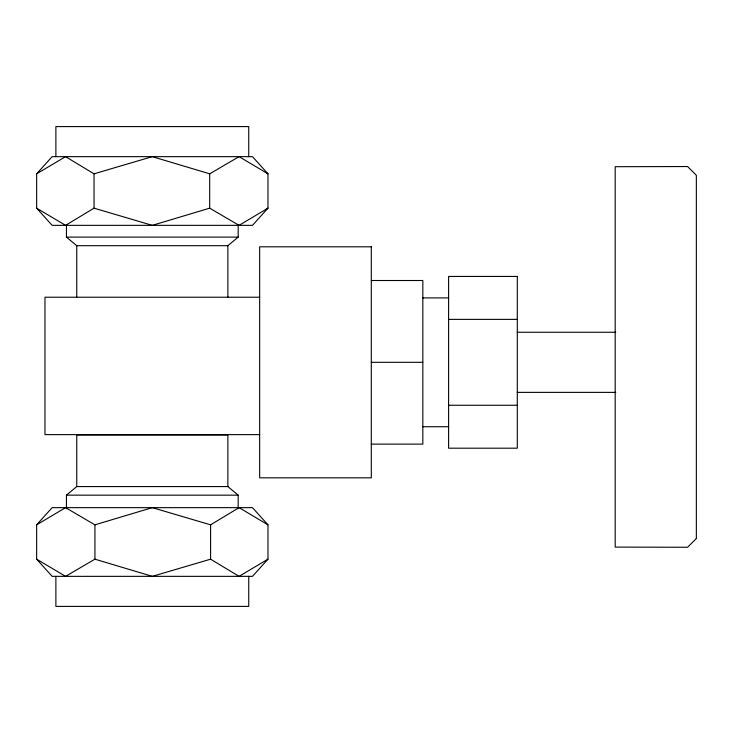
<?xml version="1.0" encoding="UTF-8"?>
<svg xmlns="http://www.w3.org/2000/svg" width="733" height="733" viewBox="0 0 733 733"><rect width="100%" height="100%" fill="white"/><g stroke="black" fill="none" stroke-linecap="round" stroke-linejoin="round"><path stroke-width="1.1" d="M36.65 173.822L52.144 156.651L252.482 156.651L267.976 173.822L267.976 208.172L252.482 225.352L52.144 225.352L36.65 208.172L36.65 173.822L65.567 156.651L94.035 173.822L152.308 156.651L209.693 173.822L239.059 156.651L267.976 173.822L266.061 172.676M36.65 524.828L52.144 507.648L252.482 507.648L267.976 524.828L267.976 559.178L252.482 576.349L52.144 576.349L36.65 559.178L36.65 524.828L65.567 507.648L94.933 524.828L152.308 507.648L210.591 524.828L239.059 507.648L267.976 524.828M66.446 224.674L66.446 237.107L76.754 245.692L227.871 245.692L238.179 237.107L238.179 224.674M66.446 508.72L66.446 495.16L76.754 486.575L227.871 486.575L238.179 495.16L238.179 508.72M266.061 209.317L267.976 208.172L239.059 225.352L209.693 208.172L152.308 225.352L94.035 208.172L65.567 225.352L36.65 208.172M267.976 559.178L239.059 576.349L210.591 559.178L152.308 576.349L94.933 559.178L65.567 576.349L36.65 559.178M66.446 237.107L238.179 237.107M371.301 280.51L422.831 280.51L422.831 444.125L371.301 444.125M259.656 297.222L44.97 297.222L44.97 434.623L259.656 434.623M422.831 297.91L448.596 297.91M448.596 319.377L517.296 319.377M517.296 332.26L615.766 332.26M371.301 362.313L422.831 362.313M517.296 392.375L615.766 392.375M448.596 405.257L517.296 405.257M422.831 426.725L448.596 426.725M66.446 495.16L238.179 495.16M248.744 156.651L248.744 126.589L55.882 126.589L55.882 156.651M248.744 576.349L248.744 606.411L55.882 606.411L55.882 576.349M227.871 245.692L227.871 297.222M227.871 486.575L227.871 435.045L76.754 435.045L76.754 486.575M210.591 524.828L210.591 559.178M209.693 173.822L209.693 208.172M94.933 524.828L94.933 559.178M94.035 173.822L94.035 208.172M76.754 245.692L76.754 297.222M696.35 538.498L687.591 547.267L615.198 547.102L615.198 166.703L687.591 166.538L696.35 175.297L696.35 538.498M371.301 246.81L259.656 246.81L259.656 477.824L371.301 477.824L371.301 246.81M517.296 276.442L448.596 276.442L448.596 448.193L517.296 448.193L517.296 276.442"/></g></svg>
